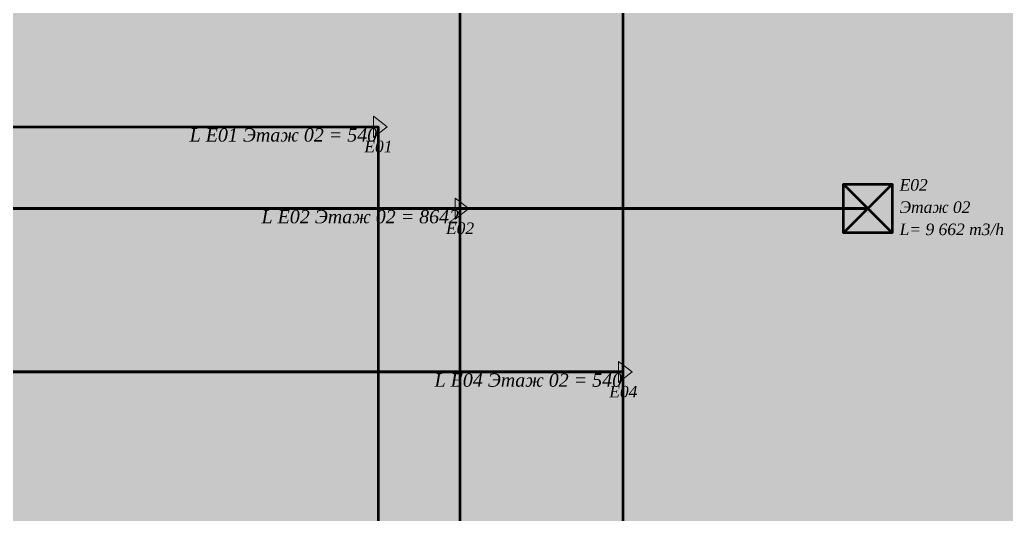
# Model space of a CAD drawing. Header units: inches. Extents: x 2.1 to 38.5, y 13.5 to 49.9.
# Drawn here: x 25.86 to 34.29, y 22.92 to 27.14 of the extents above; entities that cross this region are included whole.
import ezdxf

# ---------------------------------------------------------------- set-up
doc = ezdxf.new("R2010")
doc.units = ezdxf.units.IN
doc.header["$MEASUREMENT"] = 0
doc.layers.add('PDF _Геометрия', color=7, linetype='Continuous')
doc.layers.add('PDF _Текст', color=7, linetype='Continuous')
doc.layers.add('PDF _Сплошная заливка', color=7, linetype='Continuous', true_color=0x00008b)
doc.styles.add('PDF Times New Roman Italic', font='timesi.ttf')

msp = doc.modelspace()

# ---------------------------------------------------------------- hatches: boundary and pattern name
at = {"layer": 'PDF _Сплошная заливка', "true_color": 0xff1393, "transparency": 33554559}
h = msp.add_hatch(color=230, dxfattribs=at)
h.paths.add_polyline_path([(28.9491, 26.2133, 0.099456), (28.9515, 26.2252)], flags=0)
h.paths.add_polyline_path([(28.9423, 26.2031, 0.099456), (28.9491, 26.2133)], flags=0)
h.paths.add_polyline_path([(28.9322, 26.1963, 0.099456), (28.9423, 26.2031)], flags=0)
h.paths.add_polyline_path([(28.9202, 26.194, 0.099456), (28.9322, 26.1963)], flags=0)
h.paths.add_polyline_path([(28.9083, 26.1963, 0.099456), (28.9202, 26.194)], flags=0)
h.paths.add_polyline_path([(28.8981, 26.2031, 0.099456), (28.9083, 26.1963)], flags=0)
h.paths.add_polyline_path([(28.8913, 26.2133, 0.099456), (28.8981, 26.2031)], flags=0)
h.paths.add_polyline_path([(28.889, 26.2252, 0.099456), (28.8913, 26.2133)], flags=0)
h.paths.add_polyline_path([(28.8913, 26.2372, 0.099456), (28.889, 26.2252)], flags=0)
h.paths.add_polyline_path([(28.8981, 26.2473, 0.099456), (28.8913, 26.2372)], flags=0)
h.paths.add_polyline_path([(28.9083, 26.2541, 0.099456), (28.8981, 26.2473)], flags=0)
h.paths.add_polyline_path([(28.9202, 26.2565, 0.099456), (28.9083, 26.2541)], flags=0)
h.paths.add_polyline_path([(28.9322, 26.2541, 0.099456), (28.9202, 26.2565)], flags=0)
h.paths.add_polyline_path([(28.9423, 26.2473, 0.099456), (28.9322, 26.2541)], flags=0)
h.paths.add_polyline_path([(28.9491, 26.2372, 0.099456), (28.9423, 26.2473)], flags=0)
h.paths.add_polyline_path([(28.9515, 26.2252, 0.099456), (28.9491, 26.2372)], flags=0)
at = {"layer": 'PDF _Сплошная заливка', "transparency": 33554559}
h = msp.add_hatch(color=4, dxfattribs=at)
h.paths.add_polyline_path([(33.3142, 25.3193), (32.8975, 25.7359)], flags=0)
h.paths.add_polyline_path([(33.3142, 25.7359), (32.8975, 25.3193)], flags=0)
h.paths.add_polyline_path([(33.3142, 25.3193), (32.8975, 25.3193), (32.8975, 25.7359), (33.3142, 25.7359)], flags=0)
h = msp.add_hatch(color=4, dxfattribs=at)
h.paths.add_polyline_path([(33.3142, 25.3193), (32.8975, 25.7359)], flags=0)
h.paths.add_polyline_path([(33.3142, 25.7359), (32.8975, 25.3193)], flags=0)
h.paths.add_polyline_path([(33.3142, 25.3193), (32.8975, 25.3193), (32.8975, 25.7359), (33.3142, 25.7359)], flags=0)
h = msp.add_hatch(color=4, dxfattribs=at)
h.paths.add_polyline_path([(33.3142, 25.3193), (32.8975, 25.7359)], flags=0)
h.paths.add_polyline_path([(33.3142, 25.7359), (32.8975, 25.3193)], flags=0)
h.paths.add_polyline_path([(33.3142, 25.3193), (32.8975, 25.3193), (32.8975, 25.7359), (33.3142, 25.7359)], flags=0)
h = msp.add_hatch(color=4, dxfattribs=at)
h.paths.add_polyline_path([(33.3142, 25.3193), (32.8975, 25.7359)], flags=0)
h.paths.add_polyline_path([(33.3142, 25.7359), (32.8975, 25.3193)], flags=0)
h.paths.add_polyline_path([(33.3142, 25.3193), (32.8975, 25.3193), (32.8975, 25.7359), (33.3142, 25.7359)], flags=0)
h = msp.add_hatch(color=4, dxfattribs=at)
h.paths.add_polyline_path([(33.3142, 25.3193), (32.8975, 25.7359)], flags=0)
h.paths.add_polyline_path([(33.3142, 25.7359), (32.8975, 25.3193)], flags=0)
h.paths.add_polyline_path([(33.3142, 25.3193), (32.8975, 25.3193), (32.8975, 25.7359), (33.3142, 25.7359)], flags=0)
h = msp.add_hatch(color=4, dxfattribs=at)
h.paths.add_polyline_path([(33.3142, 25.3193), (32.8975, 25.7359)], flags=0)
h.paths.add_polyline_path([(33.3142, 25.7359), (32.8975, 25.3193)], flags=0)
h.paths.add_polyline_path([(33.3142, 25.3193), (32.8975, 25.3193), (32.8975, 25.7359), (33.3142, 25.7359)], flags=0)
h = msp.add_hatch(color=4, dxfattribs=at)
h.paths.add_polyline_path([(33.3142, 25.3193), (32.8975, 25.7359)], flags=0)
h.paths.add_polyline_path([(33.3142, 25.7359), (32.8975, 25.3193)], flags=0)
h.paths.add_polyline_path([(33.3142, 25.3193), (32.8975, 25.3193), (32.8975, 25.7359), (33.3142, 25.7359)], flags=0)
h = msp.add_hatch(color=4, dxfattribs=at)
h.paths.add_polyline_path([(33.3142, 25.3193), (32.8975, 25.7359)], flags=0)
h.paths.add_polyline_path([(33.3142, 25.7359), (32.8975, 25.3193)], flags=0)
h.paths.add_polyline_path([(33.3142, 25.3193), (32.8975, 25.3193), (32.8975, 25.7359), (33.3142, 25.7359)], flags=0)
h = msp.add_hatch(color=4, dxfattribs=at)
h.paths.add_polyline_path([(33.3142, 25.3193), (32.8975, 25.7359)], flags=0)
h.paths.add_polyline_path([(33.3142, 25.7359), (32.8975, 25.3193)], flags=0)
h.paths.add_polyline_path([(33.3142, 25.3193), (32.8975, 25.3193), (32.8975, 25.7359), (33.3142, 25.7359)], flags=0)
h = msp.add_hatch(color=4, dxfattribs=at)
h.paths.add_polyline_path([(29.6467, 25.5156, 0.099456), (29.6491, 25.5276)], flags=0)
h.paths.add_polyline_path([(29.6399, 25.5055, 0.099456), (29.6467, 25.5156)], flags=0)
h.paths.add_polyline_path([(29.6298, 25.4987, 0.099456), (29.6399, 25.5055)], flags=0)
h.paths.add_polyline_path([(29.6178, 25.4964, 0.099456), (29.6298, 25.4987)], flags=0)
h.paths.add_polyline_path([(29.6059, 25.4987, 0.099456), (29.6178, 25.4964)], flags=0)
h.paths.add_polyline_path([(29.5957, 25.5055, 0.099456), (29.6059, 25.4987)], flags=0)
h.paths.add_polyline_path([(29.5889, 25.5156, 0.099456), (29.5957, 25.5055)], flags=0)
h.paths.add_polyline_path([(29.5866, 25.5276, 0.099456), (29.5889, 25.5156)], flags=0)
h.paths.add_polyline_path([(29.5889, 25.5396, 0.099456), (29.5866, 25.5276)], flags=0)
h.paths.add_polyline_path([(29.5957, 25.5497, 0.099456), (29.5889, 25.5396)], flags=0)
h.paths.add_polyline_path([(29.6059, 25.5565, 0.099456), (29.5957, 25.5497)], flags=0)
h.paths.add_polyline_path([(29.6178, 25.5589, 0.099456), (29.6059, 25.5565)], flags=0)
h.paths.add_polyline_path([(29.6298, 25.5565, 0.099456), (29.6178, 25.5589)], flags=0)
h.paths.add_polyline_path([(29.6399, 25.5497, 0.099456), (29.6298, 25.5565)], flags=0)
h.paths.add_polyline_path([(29.6467, 25.5396, 0.099456), (29.6399, 25.5497)], flags=0)
h.paths.add_polyline_path([(29.6491, 25.5276, 0.099456), (29.6467, 25.5396)], flags=0)
h = msp.add_hatch(color=4, dxfattribs=at)
h.paths.add_polyline_path([(29.6467, 25.5156, 0.099456), (29.6491, 25.5276)], flags=0)
h.paths.add_polyline_path([(29.6399, 25.5055, 0.099456), (29.6467, 25.5156)], flags=0)
h.paths.add_polyline_path([(29.6298, 25.4987, 0.099456), (29.6399, 25.5055)], flags=0)
h.paths.add_polyline_path([(29.6178, 25.4964, 0.099456), (29.6298, 25.4987)], flags=0)
h.paths.add_polyline_path([(29.6059, 25.4987, 0.099456), (29.6178, 25.4964)], flags=0)
h.paths.add_polyline_path([(29.5957, 25.5055, 0.099456), (29.6059, 25.4987)], flags=0)
h.paths.add_polyline_path([(29.5889, 25.5156, 0.099456), (29.5957, 25.5055)], flags=0)
h.paths.add_polyline_path([(29.5866, 25.5276, 0.099456), (29.5889, 25.5156)], flags=0)
h.paths.add_polyline_path([(29.5889, 25.5396, 0.099456), (29.5866, 25.5276)], flags=0)
h.paths.add_polyline_path([(29.5957, 25.5497, 0.099456), (29.5889, 25.5396)], flags=0)
h.paths.add_polyline_path([(29.6059, 25.5565, 0.099456), (29.5957, 25.5497)], flags=0)
h.paths.add_polyline_path([(29.6178, 25.5589, 0.099456), (29.6059, 25.5565)], flags=0)
h.paths.add_polyline_path([(29.6298, 25.5565, 0.099456), (29.6178, 25.5589)], flags=0)
h.paths.add_polyline_path([(29.6399, 25.5497, 0.099456), (29.6298, 25.5565)], flags=0)
h.paths.add_polyline_path([(29.6467, 25.5396, 0.099456), (29.6399, 25.5497)], flags=0)
h.paths.add_polyline_path([(29.6491, 25.5276, 0.099456), (29.6467, 25.5396)], flags=0)
h = msp.add_hatch(color=4, dxfattribs=at)
h.paths.add_polyline_path([(29.6467, 25.5156, 0.099456), (29.6491, 25.5276)], flags=0)
h.paths.add_polyline_path([(29.6399, 25.5055, 0.099456), (29.6467, 25.5156)], flags=0)
h.paths.add_polyline_path([(29.6298, 25.4987, 0.099456), (29.6399, 25.5055)], flags=0)
h.paths.add_polyline_path([(29.6178, 25.4964, 0.099456), (29.6298, 25.4987)], flags=0)
h.paths.add_polyline_path([(29.6059, 25.4987, 0.099456), (29.6178, 25.4964)], flags=0)
h.paths.add_polyline_path([(29.5957, 25.5055, 0.099456), (29.6059, 25.4987)], flags=0)
h.paths.add_polyline_path([(29.5889, 25.5156, 0.099456), (29.5957, 25.5055)], flags=0)
h.paths.add_polyline_path([(29.5866, 25.5276, 0.099456), (29.5889, 25.5156)], flags=0)
h.paths.add_polyline_path([(29.5889, 25.5396, 0.099456), (29.5866, 25.5276)], flags=0)
h.paths.add_polyline_path([(29.5957, 25.5497, 0.099456), (29.5889, 25.5396)], flags=0)
h.paths.add_polyline_path([(29.6059, 25.5565, 0.099456), (29.5957, 25.5497)], flags=0)
h.paths.add_polyline_path([(29.6178, 25.5589, 0.099456), (29.6059, 25.5565)], flags=0)
h.paths.add_polyline_path([(29.6298, 25.5565, 0.099456), (29.6178, 25.5589)], flags=0)
h.paths.add_polyline_path([(29.6399, 25.5497, 0.099456), (29.6298, 25.5565)], flags=0)
h.paths.add_polyline_path([(29.6467, 25.5396, 0.099456), (29.6399, 25.5497)], flags=0)
h.paths.add_polyline_path([(29.6491, 25.5276, 0.099456), (29.6467, 25.5396)], flags=0)
h = msp.add_hatch(color=4, dxfattribs=at)
h.paths.add_polyline_path([(29.6467, 25.5156, 0.099456), (29.6491, 25.5276)], flags=0)
h.paths.add_polyline_path([(29.6399, 25.5055, 0.099456), (29.6467, 25.5156)], flags=0)
h.paths.add_polyline_path([(29.6298, 25.4987, 0.099456), (29.6399, 25.5055)], flags=0)
h.paths.add_polyline_path([(29.6178, 25.4964, 0.099456), (29.6298, 25.4987)], flags=0)
h.paths.add_polyline_path([(29.6059, 25.4987, 0.099456), (29.6178, 25.4964)], flags=0)
h.paths.add_polyline_path([(29.5957, 25.5055, 0.099456), (29.6059, 25.4987)], flags=0)
h.paths.add_polyline_path([(29.5889, 25.5156, 0.099456), (29.5957, 25.5055)], flags=0)
h.paths.add_polyline_path([(29.5866, 25.5276, 0.099456), (29.5889, 25.5156)], flags=0)
h.paths.add_polyline_path([(29.5889, 25.5396, 0.099456), (29.5866, 25.5276)], flags=0)
h.paths.add_polyline_path([(29.5957, 25.5497, 0.099456), (29.5889, 25.5396)], flags=0)
h.paths.add_polyline_path([(29.6059, 25.5565, 0.099456), (29.5957, 25.5497)], flags=0)
h.paths.add_polyline_path([(29.6178, 25.5589, 0.099456), (29.6059, 25.5565)], flags=0)
h.paths.add_polyline_path([(29.6298, 25.5565, 0.099456), (29.6178, 25.5589)], flags=0)
h.paths.add_polyline_path([(29.6399, 25.5497, 0.099456), (29.6298, 25.5565)], flags=0)
h.paths.add_polyline_path([(29.6467, 25.5396, 0.099456), (29.6399, 25.5497)], flags=0)
h.paths.add_polyline_path([(29.6491, 25.5276, 0.099456), (29.6467, 25.5396)], flags=0)
h = msp.add_hatch(color=4, dxfattribs=at)
h.paths.add_polyline_path([(29.6467, 25.5156, 0.099456), (29.6491, 25.5276)], flags=0)
h.paths.add_polyline_path([(29.6399, 25.5055, 0.099456), (29.6467, 25.5156)], flags=0)
h.paths.add_polyline_path([(29.6298, 25.4987, 0.099456), (29.6399, 25.5055)], flags=0)
h.paths.add_polyline_path([(29.6178, 25.4964, 0.099456), (29.6298, 25.4987)], flags=0)
h.paths.add_polyline_path([(29.6059, 25.4987, 0.099456), (29.6178, 25.4964)], flags=0)
h.paths.add_polyline_path([(29.5957, 25.5055, 0.099456), (29.6059, 25.4987)], flags=0)
h.paths.add_polyline_path([(29.5889, 25.5156, 0.099456), (29.5957, 25.5055)], flags=0)
h.paths.add_polyline_path([(29.5866, 25.5276, 0.099456), (29.5889, 25.5156)], flags=0)
h.paths.add_polyline_path([(29.5889, 25.5396, 0.099456), (29.5866, 25.5276)], flags=0)
h.paths.add_polyline_path([(29.5957, 25.5497, 0.099456), (29.5889, 25.5396)], flags=0)
h.paths.add_polyline_path([(29.6059, 25.5565, 0.099456), (29.5957, 25.5497)], flags=0)
h.paths.add_polyline_path([(29.6178, 25.5589, 0.099456), (29.6059, 25.5565)], flags=0)
h.paths.add_polyline_path([(29.6298, 25.5565, 0.099456), (29.6178, 25.5589)], flags=0)
h.paths.add_polyline_path([(29.6399, 25.5497, 0.099456), (29.6298, 25.5565)], flags=0)
h.paths.add_polyline_path([(29.6467, 25.5396, 0.099456), (29.6399, 25.5497)], flags=0)
h.paths.add_polyline_path([(29.6491, 25.5276, 0.099456), (29.6467, 25.5396)], flags=0)
h = msp.add_hatch(color=4, dxfattribs=at)
h.paths.add_polyline_path([(29.6467, 25.5156, 0.099456), (29.6491, 25.5276)], flags=0)
h.paths.add_polyline_path([(29.6399, 25.5055, 0.099456), (29.6467, 25.5156)], flags=0)
h.paths.add_polyline_path([(29.6298, 25.4987, 0.099456), (29.6399, 25.5055)], flags=0)
h.paths.add_polyline_path([(29.6178, 25.4964, 0.099456), (29.6298, 25.4987)], flags=0)
h.paths.add_polyline_path([(29.6059, 25.4987, 0.099456), (29.6178, 25.4964)], flags=0)
h.paths.add_polyline_path([(29.5957, 25.5055, 0.099456), (29.6059, 25.4987)], flags=0)
h.paths.add_polyline_path([(29.5889, 25.5156, 0.099456), (29.5957, 25.5055)], flags=0)
h.paths.add_polyline_path([(29.5866, 25.5276, 0.099456), (29.5889, 25.5156)], flags=0)
h.paths.add_polyline_path([(29.5889, 25.5396, 0.099456), (29.5866, 25.5276)], flags=0)
h.paths.add_polyline_path([(29.5957, 25.5497, 0.099456), (29.5889, 25.5396)], flags=0)
h.paths.add_polyline_path([(29.6059, 25.5565, 0.099456), (29.5957, 25.5497)], flags=0)
h.paths.add_polyline_path([(29.6178, 25.5589, 0.099456), (29.6059, 25.5565)], flags=0)
h.paths.add_polyline_path([(29.6298, 25.5565, 0.099456), (29.6178, 25.5589)], flags=0)
h.paths.add_polyline_path([(29.6399, 25.5497, 0.099456), (29.6298, 25.5565)], flags=0)
h.paths.add_polyline_path([(29.6467, 25.5396, 0.099456), (29.6399, 25.5497)], flags=0)
h.paths.add_polyline_path([(29.6491, 25.5276, 0.099456), (29.6467, 25.5396)], flags=0)
h = msp.add_hatch(color=4, dxfattribs=at)
h.paths.add_polyline_path([(29.6467, 25.5156, 0.099456), (29.6491, 25.5276)], flags=0)
h.paths.add_polyline_path([(29.6399, 25.5055, 0.099456), (29.6467, 25.5156)], flags=0)
h.paths.add_polyline_path([(29.6298, 25.4987, 0.099456), (29.6399, 25.5055)], flags=0)
h.paths.add_polyline_path([(29.6178, 25.4964, 0.099456), (29.6298, 25.4987)], flags=0)
h.paths.add_polyline_path([(29.6059, 25.4987, 0.099456), (29.6178, 25.4964)], flags=0)
h.paths.add_polyline_path([(29.5957, 25.5055, 0.099456), (29.6059, 25.4987)], flags=0)
h.paths.add_polyline_path([(29.5889, 25.5156, 0.099456), (29.5957, 25.5055)], flags=0)
h.paths.add_polyline_path([(29.5866, 25.5276, 0.099456), (29.5889, 25.5156)], flags=0)
h.paths.add_polyline_path([(29.5889, 25.5396, 0.099456), (29.5866, 25.5276)], flags=0)
h.paths.add_polyline_path([(29.5957, 25.5497, 0.099456), (29.5889, 25.5396)], flags=0)
h.paths.add_polyline_path([(29.6059, 25.5565, 0.099456), (29.5957, 25.5497)], flags=0)
h.paths.add_polyline_path([(29.6178, 25.5589, 0.099456), (29.6059, 25.5565)], flags=0)
h.paths.add_polyline_path([(29.6298, 25.5565, 0.099456), (29.6178, 25.5589)], flags=0)
h.paths.add_polyline_path([(29.6399, 25.5497, 0.099456), (29.6298, 25.5565)], flags=0)
h.paths.add_polyline_path([(29.6467, 25.5396, 0.099456), (29.6399, 25.5497)], flags=0)
h.paths.add_polyline_path([(29.6491, 25.5276, 0.099456), (29.6467, 25.5396)], flags=0)
h = msp.add_hatch(color=4, dxfattribs=at)
h.paths.add_polyline_path([(29.6467, 25.5156, 0.099456), (29.6491, 25.5276)], flags=0)
h.paths.add_polyline_path([(29.6399, 25.5055, 0.099456), (29.6467, 25.5156)], flags=0)
h.paths.add_polyline_path([(29.6298, 25.4987, 0.099456), (29.6399, 25.5055)], flags=0)
h.paths.add_polyline_path([(29.6178, 25.4964, 0.099456), (29.6298, 25.4987)], flags=0)
h.paths.add_polyline_path([(29.6059, 25.4987, 0.099456), (29.6178, 25.4964)], flags=0)
h.paths.add_polyline_path([(29.5957, 25.5055, 0.099456), (29.6059, 25.4987)], flags=0)
h.paths.add_polyline_path([(29.5889, 25.5156, 0.099456), (29.5957, 25.5055)], flags=0)
h.paths.add_polyline_path([(29.5866, 25.5276, 0.099456), (29.5889, 25.5156)], flags=0)
h.paths.add_polyline_path([(29.5889, 25.5396, 0.099456), (29.5866, 25.5276)], flags=0)
h.paths.add_polyline_path([(29.5957, 25.5497, 0.099456), (29.5889, 25.5396)], flags=0)
h.paths.add_polyline_path([(29.6059, 25.5565, 0.099456), (29.5957, 25.5497)], flags=0)
h.paths.add_polyline_path([(29.6178, 25.5589, 0.099456), (29.6059, 25.5565)], flags=0)
h.paths.add_polyline_path([(29.6298, 25.5565, 0.099456), (29.6178, 25.5589)], flags=0)
h.paths.add_polyline_path([(29.6399, 25.5497, 0.099456), (29.6298, 25.5565)], flags=0)
h.paths.add_polyline_path([(29.6467, 25.5396, 0.099456), (29.6399, 25.5497)], flags=0)
h.paths.add_polyline_path([(29.6491, 25.5276, 0.099456), (29.6467, 25.5396)], flags=0)
h = msp.add_hatch(color=4, dxfattribs=at)
h.paths.add_polyline_path([(29.6467, 25.5156, 0.099456), (29.6491, 25.5276)], flags=0)
h.paths.add_polyline_path([(29.6399, 25.5055, 0.099456), (29.6467, 25.5156)], flags=0)
h.paths.add_polyline_path([(29.6298, 25.4987, 0.099456), (29.6399, 25.5055)], flags=0)
h.paths.add_polyline_path([(29.6178, 25.4964, 0.099456), (29.6298, 25.4987)], flags=0)
h.paths.add_polyline_path([(29.6059, 25.4987, 0.099456), (29.6178, 25.4964)], flags=0)
h.paths.add_polyline_path([(29.5957, 25.5055, 0.099456), (29.6059, 25.4987)], flags=0)
h.paths.add_polyline_path([(29.5889, 25.5156, 0.099456), (29.5957, 25.5055)], flags=0)
h.paths.add_polyline_path([(29.5866, 25.5276, 0.099456), (29.5889, 25.5156)], flags=0)
h.paths.add_polyline_path([(29.5889, 25.5396, 0.099456), (29.5866, 25.5276)], flags=0)
h.paths.add_polyline_path([(29.5957, 25.5497, 0.099456), (29.5889, 25.5396)], flags=0)
h.paths.add_polyline_path([(29.6059, 25.5565, 0.099456), (29.5957, 25.5497)], flags=0)
h.paths.add_polyline_path([(29.6178, 25.5589, 0.099456), (29.6059, 25.5565)], flags=0)
h.paths.add_polyline_path([(29.6298, 25.5565, 0.099456), (29.6178, 25.5589)], flags=0)
h.paths.add_polyline_path([(29.6399, 25.5497, 0.099456), (29.6298, 25.5565)], flags=0)
h.paths.add_polyline_path([(29.6467, 25.5396, 0.099456), (29.6399, 25.5497)], flags=0)
h.paths.add_polyline_path([(29.6491, 25.5276, 0.099456), (29.6467, 25.5396)], flags=0)
h = msp.add_hatch(color=4, dxfattribs=at)
h.paths.add_polyline_path([(33.1347, 25.5156, 0.099456), (33.1371, 25.5276)], flags=0)
h.paths.add_polyline_path([(33.1279, 25.5055, 0.099456), (33.1347, 25.5156)], flags=0)
h.paths.add_polyline_path([(33.1178, 25.4987, 0.099456), (33.1279, 25.5055)], flags=0)
h.paths.add_polyline_path([(33.1058, 25.4964, 0.099456), (33.1178, 25.4987)], flags=0)
h.paths.add_polyline_path([(33.0939, 25.4987, 0.099456), (33.1058, 25.4964)], flags=0)
h.paths.add_polyline_path([(33.0837, 25.5055, 0.099456), (33.0939, 25.4987)], flags=0)
h.paths.add_polyline_path([(33.077, 25.5156, 0.099456), (33.0837, 25.5055)], flags=0)
h.paths.add_polyline_path([(33.0746, 25.5276, 0.099456), (33.077, 25.5156)], flags=0)
h.paths.add_polyline_path([(33.077, 25.5396, 0.099456), (33.0746, 25.5276)], flags=0)
h.paths.add_polyline_path([(33.0837, 25.5497, 0.099456), (33.077, 25.5396)], flags=0)
h.paths.add_polyline_path([(33.0939, 25.5565, 0.099456), (33.0837, 25.5497)], flags=0)
h.paths.add_polyline_path([(33.1058, 25.5589, 0.099456), (33.0939, 25.5565)], flags=0)
h.paths.add_polyline_path([(33.1178, 25.5565, 0.099456), (33.1058, 25.5589)], flags=0)
h.paths.add_polyline_path([(33.1279, 25.5497, 0.099456), (33.1178, 25.5565)], flags=0)
h.paths.add_polyline_path([(33.1347, 25.5396, 0.099456), (33.1279, 25.5497)], flags=0)
h.paths.add_polyline_path([(33.1371, 25.5276, 0.099456), (33.1347, 25.5396)], flags=0)
h = msp.add_hatch(color=4, dxfattribs=at)
h.paths.add_polyline_path([(33.1347, 25.5156, 0.099456), (33.1371, 25.5276)], flags=0)
h.paths.add_polyline_path([(33.1279, 25.5055, 0.099456), (33.1347, 25.5156)], flags=0)
h.paths.add_polyline_path([(33.1178, 25.4987, 0.099456), (33.1279, 25.5055)], flags=0)
h.paths.add_polyline_path([(33.1058, 25.4964, 0.099456), (33.1178, 25.4987)], flags=0)
h.paths.add_polyline_path([(33.0939, 25.4987, 0.099456), (33.1058, 25.4964)], flags=0)
h.paths.add_polyline_path([(33.0837, 25.5055, 0.099456), (33.0939, 25.4987)], flags=0)
h.paths.add_polyline_path([(33.077, 25.5156, 0.099456), (33.0837, 25.5055)], flags=0)
h.paths.add_polyline_path([(33.0746, 25.5276, 0.099456), (33.077, 25.5156)], flags=0)
h.paths.add_polyline_path([(33.077, 25.5396, 0.099456), (33.0746, 25.5276)], flags=0)
h.paths.add_polyline_path([(33.0837, 25.5497, 0.099456), (33.077, 25.5396)], flags=0)
h.paths.add_polyline_path([(33.0939, 25.5565, 0.099456), (33.0837, 25.5497)], flags=0)
h.paths.add_polyline_path([(33.1058, 25.5589, 0.099456), (33.0939, 25.5565)], flags=0)
h.paths.add_polyline_path([(33.1178, 25.5565, 0.099456), (33.1058, 25.5589)], flags=0)
h.paths.add_polyline_path([(33.1279, 25.5497, 0.099456), (33.1178, 25.5565)], flags=0)
h.paths.add_polyline_path([(33.1347, 25.5396, 0.099456), (33.1279, 25.5497)], flags=0)
h.paths.add_polyline_path([(33.1371, 25.5276, 0.099456), (33.1347, 25.5396)], flags=0)
h = msp.add_hatch(color=4, dxfattribs=at)
h.paths.add_polyline_path([(33.1347, 25.5156, 0.099456), (33.1371, 25.5276)], flags=0)
h.paths.add_polyline_path([(33.1279, 25.5055, 0.099456), (33.1347, 25.5156)], flags=0)
h.paths.add_polyline_path([(33.1178, 25.4987, 0.099456), (33.1279, 25.5055)], flags=0)
h.paths.add_polyline_path([(33.1058, 25.4964, 0.099456), (33.1178, 25.4987)], flags=0)
h.paths.add_polyline_path([(33.0939, 25.4987, 0.099456), (33.1058, 25.4964)], flags=0)
h.paths.add_polyline_path([(33.0837, 25.5055, 0.099456), (33.0939, 25.4987)], flags=0)
h.paths.add_polyline_path([(33.077, 25.5156, 0.099456), (33.0837, 25.5055)], flags=0)
h.paths.add_polyline_path([(33.0746, 25.5276, 0.099456), (33.077, 25.5156)], flags=0)
h.paths.add_polyline_path([(33.077, 25.5396, 0.099456), (33.0746, 25.5276)], flags=0)
h.paths.add_polyline_path([(33.0837, 25.5497, 0.099456), (33.077, 25.5396)], flags=0)
h.paths.add_polyline_path([(33.0939, 25.5565, 0.099456), (33.0837, 25.5497)], flags=0)
h.paths.add_polyline_path([(33.1058, 25.5589, 0.099456), (33.0939, 25.5565)], flags=0)
h.paths.add_polyline_path([(33.1178, 25.5565, 0.099456), (33.1058, 25.5589)], flags=0)
h.paths.add_polyline_path([(33.1279, 25.5497, 0.099456), (33.1178, 25.5565)], flags=0)
h.paths.add_polyline_path([(33.1347, 25.5396, 0.099456), (33.1279, 25.5497)], flags=0)
h.paths.add_polyline_path([(33.1371, 25.5276, 0.099456), (33.1347, 25.5396)], flags=0)
h = msp.add_hatch(color=4, dxfattribs=at)
h.paths.add_polyline_path([(33.1347, 25.5156, 0.099456), (33.1371, 25.5276)], flags=0)
h.paths.add_polyline_path([(33.1279, 25.5055, 0.099456), (33.1347, 25.5156)], flags=0)
h.paths.add_polyline_path([(33.1178, 25.4987, 0.099456), (33.1279, 25.5055)], flags=0)
h.paths.add_polyline_path([(33.1058, 25.4964, 0.099456), (33.1178, 25.4987)], flags=0)
h.paths.add_polyline_path([(33.0939, 25.4987, 0.099456), (33.1058, 25.4964)], flags=0)
h.paths.add_polyline_path([(33.0837, 25.5055, 0.099456), (33.0939, 25.4987)], flags=0)
h.paths.add_polyline_path([(33.077, 25.5156, 0.099456), (33.0837, 25.5055)], flags=0)
h.paths.add_polyline_path([(33.0746, 25.5276, 0.099456), (33.077, 25.5156)], flags=0)
h.paths.add_polyline_path([(33.077, 25.5396, 0.099456), (33.0746, 25.5276)], flags=0)
h.paths.add_polyline_path([(33.0837, 25.5497, 0.099456), (33.077, 25.5396)], flags=0)
h.paths.add_polyline_path([(33.0939, 25.5565, 0.099456), (33.0837, 25.5497)], flags=0)
h.paths.add_polyline_path([(33.1058, 25.5589, 0.099456), (33.0939, 25.5565)], flags=0)
h.paths.add_polyline_path([(33.1178, 25.5565, 0.099456), (33.1058, 25.5589)], flags=0)
h.paths.add_polyline_path([(33.1279, 25.5497, 0.099456), (33.1178, 25.5565)], flags=0)
h.paths.add_polyline_path([(33.1347, 25.5396, 0.099456), (33.1279, 25.5497)], flags=0)
h.paths.add_polyline_path([(33.1371, 25.5276, 0.099456), (33.1347, 25.5396)], flags=0)
h = msp.add_hatch(color=4, dxfattribs=at)
h.paths.add_polyline_path([(33.1347, 25.5156, 0.099456), (33.1371, 25.5276)], flags=0)
h.paths.add_polyline_path([(33.1279, 25.5055, 0.099456), (33.1347, 25.5156)], flags=0)
h.paths.add_polyline_path([(33.1178, 25.4987, 0.099456), (33.1279, 25.5055)], flags=0)
h.paths.add_polyline_path([(33.1058, 25.4964, 0.099456), (33.1178, 25.4987)], flags=0)
h.paths.add_polyline_path([(33.0939, 25.4987, 0.099456), (33.1058, 25.4964)], flags=0)
h.paths.add_polyline_path([(33.0837, 25.5055, 0.099456), (33.0939, 25.4987)], flags=0)
h.paths.add_polyline_path([(33.077, 25.5156, 0.099456), (33.0837, 25.5055)], flags=0)
h.paths.add_polyline_path([(33.0746, 25.5276, 0.099456), (33.077, 25.5156)], flags=0)
h.paths.add_polyline_path([(33.077, 25.5396, 0.099456), (33.0746, 25.5276)], flags=0)
h.paths.add_polyline_path([(33.0837, 25.5497, 0.099456), (33.077, 25.5396)], flags=0)
h.paths.add_polyline_path([(33.0939, 25.5565, 0.099456), (33.0837, 25.5497)], flags=0)
h.paths.add_polyline_path([(33.1058, 25.5589, 0.099456), (33.0939, 25.5565)], flags=0)
h.paths.add_polyline_path([(33.1178, 25.5565, 0.099456), (33.1058, 25.5589)], flags=0)
h.paths.add_polyline_path([(33.1279, 25.5497, 0.099456), (33.1178, 25.5565)], flags=0)
h.paths.add_polyline_path([(33.1347, 25.5396, 0.099456), (33.1279, 25.5497)], flags=0)
h.paths.add_polyline_path([(33.1371, 25.5276, 0.099456), (33.1347, 25.5396)], flags=0)
h = msp.add_hatch(color=4, dxfattribs=at)
h.paths.add_polyline_path([(33.1347, 25.5156, 0.099456), (33.1371, 25.5276)], flags=0)
h.paths.add_polyline_path([(33.1279, 25.5055, 0.099456), (33.1347, 25.5156)], flags=0)
h.paths.add_polyline_path([(33.1178, 25.4987, 0.099456), (33.1279, 25.5055)], flags=0)
h.paths.add_polyline_path([(33.1058, 25.4964, 0.099456), (33.1178, 25.4987)], flags=0)
h.paths.add_polyline_path([(33.0939, 25.4987, 0.099456), (33.1058, 25.4964)], flags=0)
h.paths.add_polyline_path([(33.0837, 25.5055, 0.099456), (33.0939, 25.4987)], flags=0)
h.paths.add_polyline_path([(33.077, 25.5156, 0.099456), (33.0837, 25.5055)], flags=0)
h.paths.add_polyline_path([(33.0746, 25.5276, 0.099456), (33.077, 25.5156)], flags=0)
h.paths.add_polyline_path([(33.077, 25.5396, 0.099456), (33.0746, 25.5276)], flags=0)
h.paths.add_polyline_path([(33.0837, 25.5497, 0.099456), (33.077, 25.5396)], flags=0)
h.paths.add_polyline_path([(33.0939, 25.5565, 0.099456), (33.0837, 25.5497)], flags=0)
h.paths.add_polyline_path([(33.1058, 25.5589, 0.099456), (33.0939, 25.5565)], flags=0)
h.paths.add_polyline_path([(33.1178, 25.5565, 0.099456), (33.1058, 25.5589)], flags=0)
h.paths.add_polyline_path([(33.1279, 25.5497, 0.099456), (33.1178, 25.5565)], flags=0)
h.paths.add_polyline_path([(33.1347, 25.5396, 0.099456), (33.1279, 25.5497)], flags=0)
h.paths.add_polyline_path([(33.1371, 25.5276, 0.099456), (33.1347, 25.5396)], flags=0)
h = msp.add_hatch(color=4, dxfattribs=at)
h.paths.add_polyline_path([(33.1347, 25.5156, 0.099456), (33.1371, 25.5276)], flags=0)
h.paths.add_polyline_path([(33.1279, 25.5055, 0.099456), (33.1347, 25.5156)], flags=0)
h.paths.add_polyline_path([(33.1178, 25.4987, 0.099456), (33.1279, 25.5055)], flags=0)
h.paths.add_polyline_path([(33.1058, 25.4964, 0.099456), (33.1178, 25.4987)], flags=0)
h.paths.add_polyline_path([(33.0939, 25.4987, 0.099456), (33.1058, 25.4964)], flags=0)
h.paths.add_polyline_path([(33.0837, 25.5055, 0.099456), (33.0939, 25.4987)], flags=0)
h.paths.add_polyline_path([(33.077, 25.5156, 0.099456), (33.0837, 25.5055)], flags=0)
h.paths.add_polyline_path([(33.0746, 25.5276, 0.099456), (33.077, 25.5156)], flags=0)
h.paths.add_polyline_path([(33.077, 25.5396, 0.099456), (33.0746, 25.5276)], flags=0)
h.paths.add_polyline_path([(33.0837, 25.5497, 0.099456), (33.077, 25.5396)], flags=0)
h.paths.add_polyline_path([(33.0939, 25.5565, 0.099456), (33.0837, 25.5497)], flags=0)
h.paths.add_polyline_path([(33.1058, 25.5589, 0.099456), (33.0939, 25.5565)], flags=0)
h.paths.add_polyline_path([(33.1178, 25.5565, 0.099456), (33.1058, 25.5589)], flags=0)
h.paths.add_polyline_path([(33.1279, 25.5497, 0.099456), (33.1178, 25.5565)], flags=0)
h.paths.add_polyline_path([(33.1347, 25.5396, 0.099456), (33.1279, 25.5497)], flags=0)
h.paths.add_polyline_path([(33.1371, 25.5276, 0.099456), (33.1347, 25.5396)], flags=0)
h = msp.add_hatch(color=4, dxfattribs=at)
h.paths.add_polyline_path([(33.1347, 25.5156, 0.099456), (33.1371, 25.5276)], flags=0)
h.paths.add_polyline_path([(33.1279, 25.5055, 0.099456), (33.1347, 25.5156)], flags=0)
h.paths.add_polyline_path([(33.1178, 25.4987, 0.099456), (33.1279, 25.5055)], flags=0)
h.paths.add_polyline_path([(33.1058, 25.4964, 0.099456), (33.1178, 25.4987)], flags=0)
h.paths.add_polyline_path([(33.0939, 25.4987, 0.099456), (33.1058, 25.4964)], flags=0)
h.paths.add_polyline_path([(33.0837, 25.5055, 0.099456), (33.0939, 25.4987)], flags=0)
h.paths.add_polyline_path([(33.077, 25.5156, 0.099456), (33.0837, 25.5055)], flags=0)
h.paths.add_polyline_path([(33.0746, 25.5276, 0.099456), (33.077, 25.5156)], flags=0)
h.paths.add_polyline_path([(33.077, 25.5396, 0.099456), (33.0746, 25.5276)], flags=0)
h.paths.add_polyline_path([(33.0837, 25.5497, 0.099456), (33.077, 25.5396)], flags=0)
h.paths.add_polyline_path([(33.0939, 25.5565, 0.099456), (33.0837, 25.5497)], flags=0)
h.paths.add_polyline_path([(33.1058, 25.5589, 0.099456), (33.0939, 25.5565)], flags=0)
h.paths.add_polyline_path([(33.1178, 25.5565, 0.099456), (33.1058, 25.5589)], flags=0)
h.paths.add_polyline_path([(33.1279, 25.5497, 0.099456), (33.1178, 25.5565)], flags=0)
h.paths.add_polyline_path([(33.1347, 25.5396, 0.099456), (33.1279, 25.5497)], flags=0)
h.paths.add_polyline_path([(33.1371, 25.5276, 0.099456), (33.1347, 25.5396)], flags=0)
h = msp.add_hatch(color=4, dxfattribs=at)
h.paths.add_polyline_path([(33.1347, 25.5156, 0.099456), (33.1371, 25.5276)], flags=0)
h.paths.add_polyline_path([(33.1279, 25.5055, 0.099456), (33.1347, 25.5156)], flags=0)
h.paths.add_polyline_path([(33.1178, 25.4987, 0.099456), (33.1279, 25.5055)], flags=0)
h.paths.add_polyline_path([(33.1058, 25.4964, 0.099456), (33.1178, 25.4987)], flags=0)
h.paths.add_polyline_path([(33.0939, 25.4987, 0.099456), (33.1058, 25.4964)], flags=0)
h.paths.add_polyline_path([(33.0837, 25.5055, 0.099456), (33.0939, 25.4987)], flags=0)
h.paths.add_polyline_path([(33.077, 25.5156, 0.099456), (33.0837, 25.5055)], flags=0)
h.paths.add_polyline_path([(33.0746, 25.5276, 0.099456), (33.077, 25.5156)], flags=0)
h.paths.add_polyline_path([(33.077, 25.5396, 0.099456), (33.0746, 25.5276)], flags=0)
h.paths.add_polyline_path([(33.0837, 25.5497, 0.099456), (33.077, 25.5396)], flags=0)
h.paths.add_polyline_path([(33.0939, 25.5565, 0.099456), (33.0837, 25.5497)], flags=0)
h.paths.add_polyline_path([(33.1058, 25.5589, 0.099456), (33.0939, 25.5565)], flags=0)
h.paths.add_polyline_path([(33.1178, 25.5565, 0.099456), (33.1058, 25.5589)], flags=0)
h.paths.add_polyline_path([(33.1279, 25.5497, 0.099456), (33.1178, 25.5565)], flags=0)
h.paths.add_polyline_path([(33.1347, 25.5396, 0.099456), (33.1279, 25.5497)], flags=0)
h.paths.add_polyline_path([(33.1371, 25.5276, 0.099456), (33.1347, 25.5396)], flags=0)

# ---------------------------------------------------------------- linework, layer by layer
at = {"layer": 'PDF _Геометрия', "color": 216, "lineweight": 53, "true_color": 0x8b008b}
for points in [[(11.7419, 42.6189), (11.7419, 39.8284), (31.013, 39.8284), (31.013, 16.2845), (23.9499, 16.2845), (23.9499, 19.0749)], [(23.9499, 26.9228), (23.9499, 24.1325), (31.013, 24.1325), (25.1706, 24.1325), (25.1706, 26.9228)]]:
    msp.add_lwpolyline(points, dxfattribs=at)
at = {"layer": 'PDF _Геометрия', "color": 4, "lineweight": 53}
for points in [[(14.1835, 34.7708), (14.1835, 33.3756), (29.6178, 33.3756), (29.6178, 17.6797), (11.7419, 17.6797), (11.7419, 19.0749)], [(11.7419, 26.9228), (11.7419, 25.5276), (29.6178, 25.5276), (33.1058, 25.5276), (29.6178, 25.5276), (33.1058, 25.5276), (29.6178, 25.5276), (33.1058, 25.5276), (29.6178, 25.5276), (33.1058, 25.5276), (29.6178, 25.5276), (33.1058, 25.5276)], [(12.9627, 26.9228), (12.9627, 25.5276), (29.6178, 25.5276), (15.4043, 25.5276), (15.4043, 26.9228)], [(16.6251, 26.9228), (16.6251, 25.5276), (29.6178, 25.5276), (17.8459, 25.5276), (17.8459, 26.9228)], [(19.0667, 26.9228), (19.0667, 25.5276), (29.6178, 25.5276), (20.2875, 25.5276), (20.2875, 26.9228)], [(21.5082, 26.9228), (21.5082, 25.5276), (29.6178, 25.5276), (22.7291, 25.5276), (22.7291, 26.9228)]]:
    msp.add_lwpolyline(points, dxfattribs=at)
at = {"layer": 'PDF _Геометрия', "color": 230, "lineweight": 53, "true_color": 0xff1393}
msp.add_lwpolyline([(14.1835, 26.9228), (14.1835, 26.2252), (28.9202, 26.2252), (28.9202, 18.3773), (12.9627, 18.3773), (12.9627, 19.0749)], dxfattribs=at)
at = {"layer": 'PDF _Геометрия', "color": 250, "lineweight": 15, "true_color": 0x444444}
for points in [[(28.8811, 26.3154), (28.8811, 26.135), (28.9983, 26.2252)], [(29.5788, 25.6178), (29.5788, 25.4374), (29.6959, 25.5276)], [(29.5788, 25.6178), (29.5788, 25.4374), (29.6959, 25.5276)], [(29.5788, 25.6178), (29.5788, 25.4374), (29.6959, 25.5276)], [(29.5788, 25.6178), (29.5788, 25.4374), (29.6959, 25.5276)], [(29.5788, 25.6178), (29.5788, 25.4374), (29.6959, 25.5276)], [(29.5788, 25.6178), (29.5788, 25.4374), (29.6959, 25.5276)], [(29.5788, 25.6178), (29.5788, 25.4374), (29.6959, 25.5276)], [(29.5788, 25.6178), (29.5788, 25.4374), (29.6959, 25.5276)], [(29.5788, 25.6178), (29.5788, 25.4374), (29.6959, 25.5276)], [(30.974, 24.2227), (30.974, 24.0423), (31.0911, 24.1325)], [(30.974, 24.2227), (30.974, 24.0423), (31.0911, 24.1325)]]:
    msp.add_lwpolyline(points, close=True, dxfattribs=at)
at = {"layer": 'PDF _Геометрия', "lineweight": 53}
for points in [[(32.8975, 25.7359), (33.3142, 25.3193)], [(32.8975, 25.3193), (33.3142, 25.7359)], [(33.3142, 25.3193), (32.8975, 25.3193), (32.8975, 25.7359), (33.3142, 25.7359)], [(33.3142, 25.3193), (32.8975, 25.3193), (32.8975, 25.7359), (33.3142, 25.7359)], [(32.8975, 25.7359), (33.3142, 25.3193)], [(32.8975, 25.3193), (33.3142, 25.7359)], [(33.3142, 25.3193), (32.8975, 25.3193), (32.8975, 25.7359), (33.3142, 25.7359)], [(33.3142, 25.3193), (32.8975, 25.3193), (32.8975, 25.7359), (33.3142, 25.7359)], [(33.3142, 25.3193), (32.8975, 25.3193), (32.8975, 25.7359), (33.3142, 25.7359)], [(33.3142, 25.3193), (32.8975, 25.3193), (32.8975, 25.7359), (33.3142, 25.7359)], [(33.3142, 25.3193), (32.8975, 25.3193), (32.8975, 25.7359), (33.3142, 25.7359)], [(33.3142, 25.3193), (32.8975, 25.3193), (32.8975, 25.7359), (33.3142, 25.7359)], [(33.3142, 25.3193), (32.8975, 25.3193), (32.8975, 25.7359), (33.3142, 25.7359)]]:
    msp.add_lwpolyline(points, close=True, dxfattribs=at)
for points in [[(33.3142, 25.3193), (32.8975, 25.7359)], [(33.3142, 25.7359), (32.8975, 25.3193)], [(33.3142, 25.3193), (32.8975, 25.7359)], [(33.3142, 25.7359), (32.8975, 25.3193)], [(33.3142, 25.3193), (32.8975, 25.7359)], [(33.3142, 25.7359), (32.8975, 25.3193)], [(33.3142, 25.3193), (32.8975, 25.7359)], [(33.3142, 25.7359), (32.8975, 25.3193)], [(33.3142, 25.3193), (32.8975, 25.7359)], [(33.3142, 25.7359), (32.8975, 25.3193)]]:
    msp.add_lwpolyline(points, dxfattribs=at)
at = {"layer": 'PDF _Сплошная заливка', "color": 7, "lineweight": 25, "true_color": 0xffffff, "transparency": 33554559}
msp.add_solid([(2.0833, 49.9167), (38.5417, 49.9167), (2.0833, 13.4583), (38.5417, 13.4583)], dxfattribs=at)
at = {"layer": 'PDF _Сплошная заливка', "color": 230, "lineweight": 25, "true_color": 0xff1393, "transparency": 33554559}
msp.add_solid([(28.8811, 26.3154), (28.8811, 26.135), (28.9983, 26.2252)], dxfattribs=at)
at = {"layer": 'PDF _Сплошная заливка', "color": 4, "lineweight": 25, "transparency": 33554559}
msp.add_solid([(29.5788, 25.6178), (29.5788, 25.4374), (29.6959, 25.5276)], dxfattribs=at)
msp.add_solid([(29.5788, 25.6178), (29.5788, 25.4374), (29.6959, 25.5276)], dxfattribs=at)
msp.add_solid([(29.5788, 25.6178), (29.5788, 25.4374), (29.6959, 25.5276)], dxfattribs=at)
msp.add_solid([(29.5788, 25.6178), (29.5788, 25.4374), (29.6959, 25.5276)], dxfattribs=at)
msp.add_solid([(29.5788, 25.6178), (29.5788, 25.4374), (29.6959, 25.5276)], dxfattribs=at)
msp.add_solid([(29.5788, 25.6178), (29.5788, 25.4374), (29.6959, 25.5276)], dxfattribs=at)
msp.add_solid([(29.5788, 25.6178), (29.5788, 25.4374), (29.6959, 25.5276)], dxfattribs=at)
msp.add_solid([(29.5788, 25.6178), (29.5788, 25.4374), (29.6959, 25.5276)], dxfattribs=at)
msp.add_solid([(29.5788, 25.6178), (29.5788, 25.4374), (29.6959, 25.5276)], dxfattribs=at)
at = {"layer": 'PDF _Сплошная заливка', "color": 216, "lineweight": 25, "true_color": 0x8b008b, "transparency": 33554559}
msp.add_solid([(30.974, 24.2227), (30.974, 24.0423), (31.0911, 24.1325)], dxfattribs=at)
msp.add_solid([(30.974, 24.2227), (30.974, 24.0423), (31.0911, 24.1325)], dxfattribs=at)

# ---------------------------------------------------------------- texts
at = {"layer": 'PDF _Текст', "color": 230, "true_color": 0xff1393, "attachment_point": 7, "style": 'PDF Times New Roman Italic'}
for s, insert, char_height in [('L E01 Этаж 02 = 540', (27.31, 26.0977), 0.112874), ('E01', (28.8028, 26.0061), 0.09877)]:
    msp.add_mtext(s, dxfattribs=dict(at, insert=insert, char_height=char_height))
at = {"layer": 'PDF _Текст', "color": 149, "true_color": 0x293f5e, "attachment_point": 7, "style": 'PDF Times New Roman Italic'}
for s, insert, char_height in [('E02', (33.3767, 25.6787), 0.09877), ('E02', (33.3767, 25.6787), 0.09877), ('Этаж 02', (33.3767, 25.4889), 0.09877), ('Этаж 02', (33.3767, 25.4889), 0.09877), ('L= 9 662 m3/h', (33.3767, 25.2994), 0.098765), ('L= 9 662 m3/h', (33.3767, 25.2994), 0.098765)]:
    msp.add_mtext(s, dxfattribs=dict(at, insert=insert, char_height=char_height))
at = {"layer": 'PDF _Текст', "color": 4, "attachment_point": 7, "style": 'PDF Times New Roman Italic'}
for s, insert, char_height in [('L E02 Этаж 02 = 8642', (27.9243, 25.4001), 0.112874), ('L E02 Этаж 02 = 8642', (27.9243, 25.4001), 0.112874), ('E02', (29.5004, 25.3084), 0.09877), ('E02', (29.5004, 25.3084), 0.09877)]:
    msp.add_mtext(s, dxfattribs=dict(at, insert=insert, char_height=char_height))
at = {"layer": 'PDF _Текст', "color": 216, "true_color": 0x8b008b, "attachment_point": 7, "style": 'PDF Times New Roman Italic'}
for s, insert, char_height in [('L E04 Этаж 02 = 540', (29.4028, 24.005), 0.112874), ('E04', (30.8956, 23.9133), 0.09877)]:
    msp.add_mtext(s, dxfattribs=dict(at, insert=insert, char_height=char_height))

doc.saveas('drawing.dxf')
